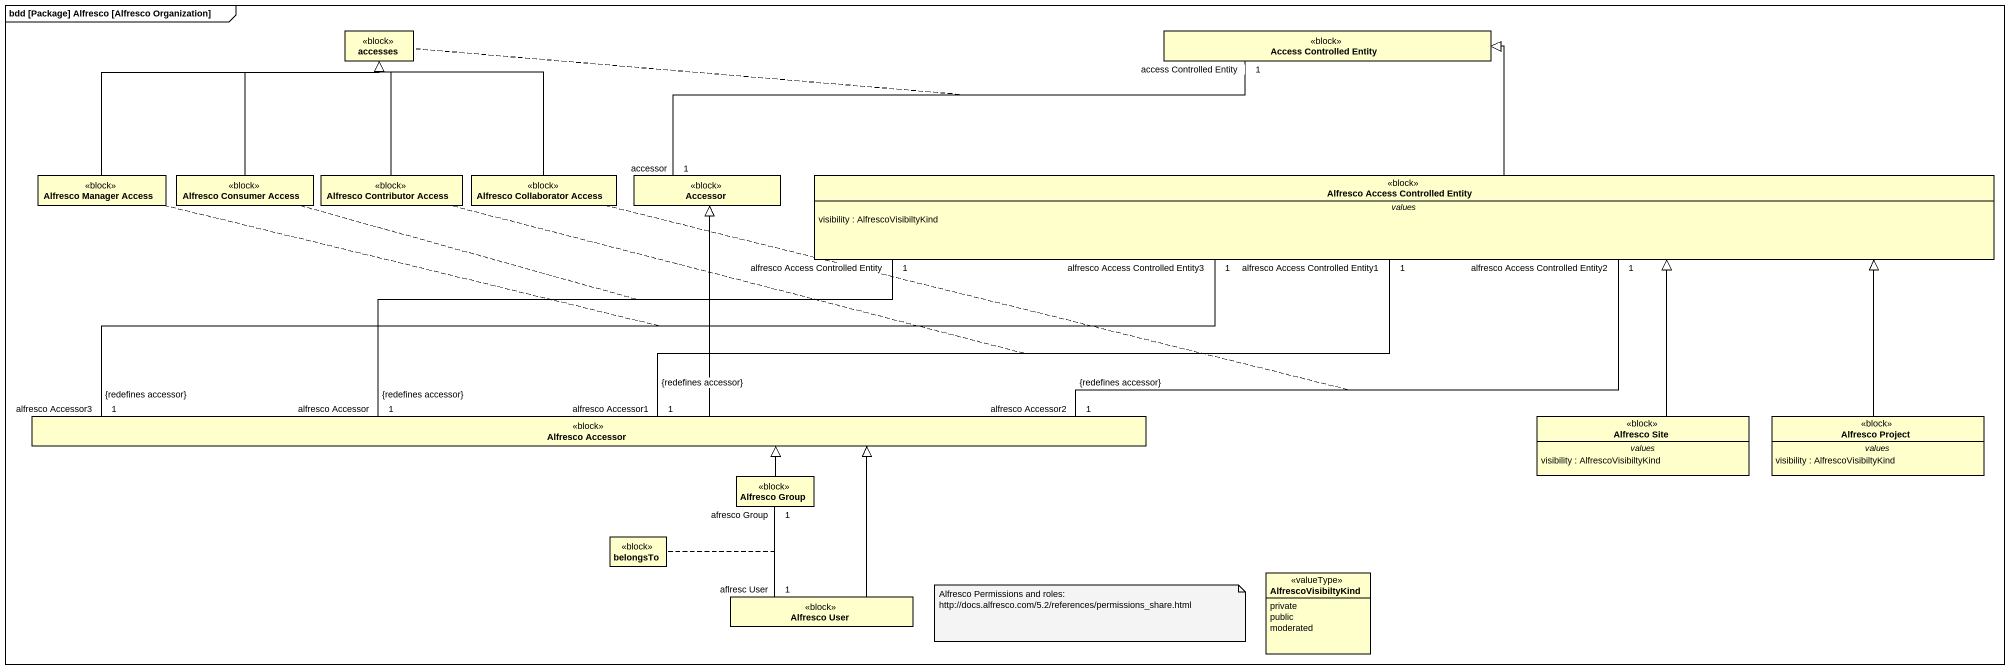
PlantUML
@startuml
mainframe bdd [Package] Alfresco [Alfresco Organization]
hide circle
hide empty members
class accesses <<block>>
class "Access Controlled Entity" as Access_Controlled_Entity <<block>>
class "Alfresco Manager Access" as Alfresco_Manager_Access <<block>>
class "Alfresco Consumer Access" as Alfresco_Consumer_Access <<block>>
class "Alfresco Contributor Access" as Alfresco_Contributor_Access <<block>>
class "Alfresco Collaborator Access" as Alfresco_Collaborator_Access <<block>>
class Accessor <<block>>
class "Alfresco Access Controlled Entity" as Alfresco_Access_Controlled <<block>> {
  -- values --
  visibility : AlfrescoVisibiltyKind
}
class "Alfresco Accessor" as Alfresco_Accessor <<block>>
class "Alfresco Site" as Alfresco_Site <<block>> {
  -- values --
  visibility : AlfrescoVisibiltyKind
}
class "Alfresco Project" as Alfresco_Project <<block>> {
  -- values --
  visibility : AlfrescoVisibiltyKind
}
class "Alfresco Group" as Alfresco_Group <<block>>
class belongsTo <<block>>
enum AlfrescoVisibiltyKind <<valueType>> {
  private
  public
  moderated
}
class "Alfresco User" as Alfresco_User <<block>>
Alfresco_Manager_Access -right-|> accesses
Alfresco_Consumer_Access -up-|> accesses
Alfresco_Contributor_Access -up-|> accesses
Alfresco_Contributor_Access -up-|> accesses
Alfresco_Collaborator_Access -up-|> accesses
Accessor "accessor\n1" -right- "access Controlled Entity\n1" Access_Controlled_Entity
(Accessor, Access_Controlled_Entity) .. accesses
Alfresco_Access_Controlled -up-|> Access_Controlled_Entity
Alfresco_Accessor -up-|> Accessor
Alfresco_Accessor "alfresco Accessor\n1\n{redefines accessor}" -right- "alfresco Access Controlled Entity\n1" Alfresco_Access_Controlled
(Alfresco_Accessor, Alfresco_Access_Controlled) .. Alfresco_Consumer_Access
Alfresco_Accessor "alfresco Accessor1\n1\n{redefines accessor}" -right- "alfresco Access Controlled Entity1\n1" Alfresco_Access_Controlled
(Alfresco_Accessor, Alfresco_Access_Controlled) .. Alfresco_Contributor_Access
Alfresco_Accessor "alfresco Accessor2\n1\n{redefines accessor}" -right- "alfresco Access Controlled Entity2\n1" Alfresco_Access_Controlled
(Alfresco_Accessor, Alfresco_Access_Controlled) .. Alfresco_Collaborator_Access
Alfresco_Accessor "alfresco Accessor3\n1\n{redefines accessor}" -right- "alfresco Access Controlled Entity3\n1" Alfresco_Access_Controlled
(Alfresco_Accessor, Alfresco_Access_Controlled) .. Alfresco_Manager_Access
Alfresco_Site -up-|> Alfresco_Access_Controlled
Alfresco_Project -left-|> Alfresco_Access_Controlled
Alfresco_Group -left-|> Alfresco_Accessor
Alfresco_User -up-|> Alfresco_Accessor
Alfresco_User "aflresc User\n1" -up- "afresco Group\n1" Alfresco_Group
(Alfresco_User, Alfresco_Group) .. belongsTo
note as N1
  Alfresco Permissions and roles:
  http://docs.alfresco.com/5.2/references/permissions_share.html
end note
@enduml
